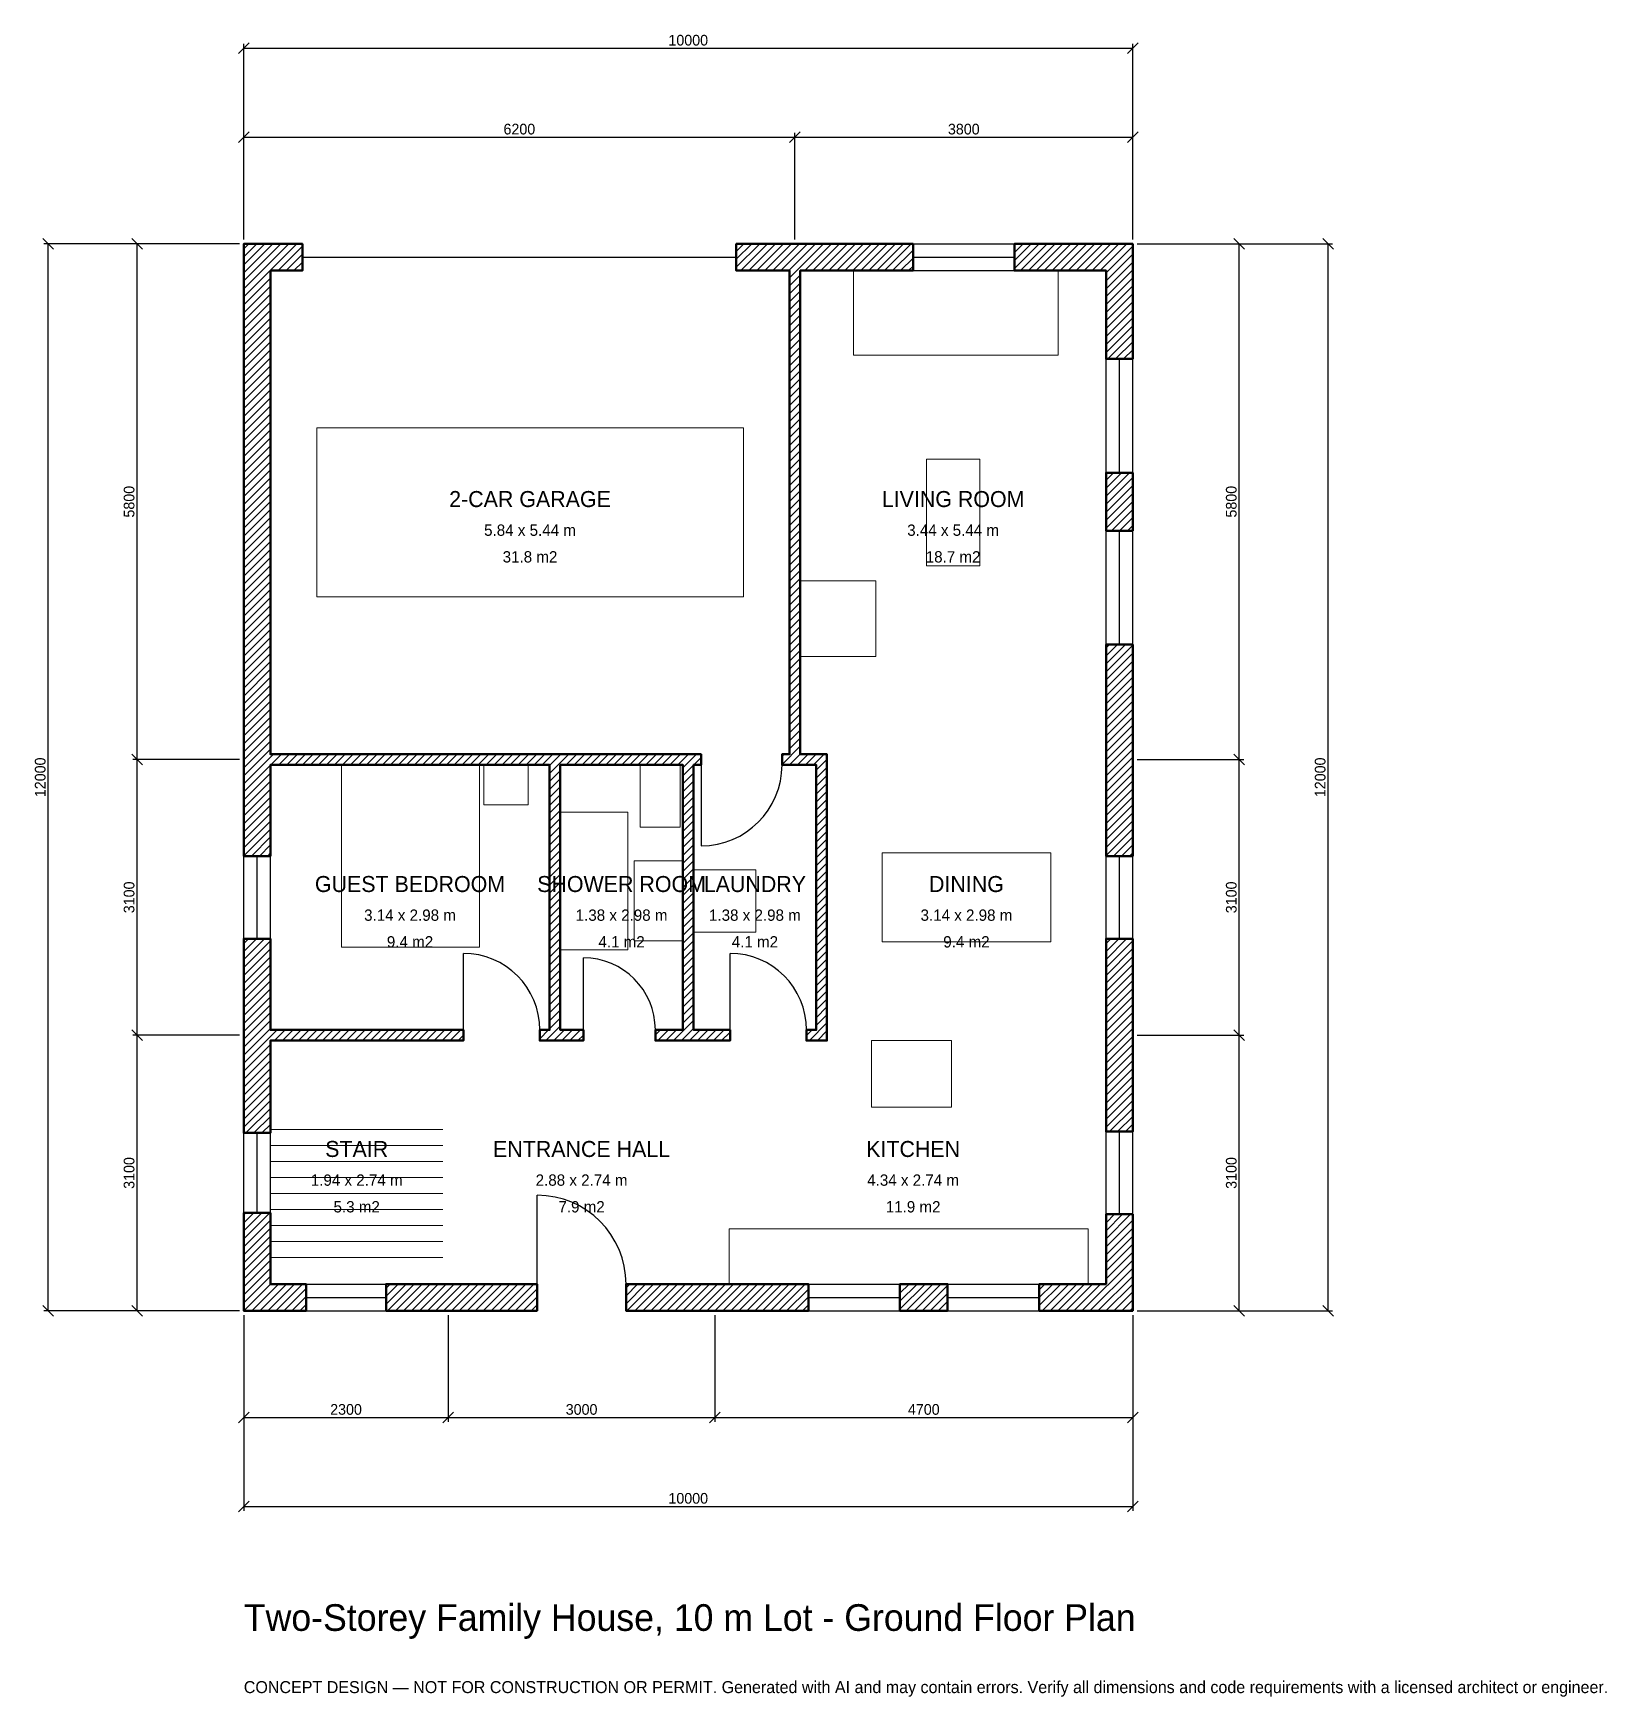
# Model space of a CAD drawing. Header units: millimetres. Extents: x -2369 to 15333, y -4341 to 14369.
import ezdxf
from ezdxf.enums import TextEntityAlignment as Align

# ---------------------------------------------------------------- set-up
doc = ezdxf.new("R2010")
doc.units = ezdxf.units.MM
doc.linetypes.add('DASHED', pattern=[1.524, 1.27, -0.254])
for name, color, linetype, lineweight in [('A-ANNO-DIMS', 1, 'Continuous', 13), ('A-ANNO-TEXT', 7, 'Continuous', 18), ('A-AREA-IDEN', 7, 'Continuous', 18), ('A-DOOR', 2, 'Continuous', 25), ('A-FLOR-FIXT', 9, 'Continuous', 13), ('A-FLOR-STRS', 3, 'Continuous', 18), ('A-FURN', 9, 'Continuous', 13), ('A-GLAZ', 4, 'Continuous', 25), ('A-WALL', 7, 'Continuous', 50), ('A-WALL-PATT', 8, 'Continuous', 13)]:
    doc.layers.add(name, color=color, linetype=linetype, lineweight=lineweight)
doc.dimstyles.new('PLAN', dxfattribs={"dimtxt": 120, "dimasz": 80, "dimexe": 50, "dimexo": 50, "dimgap": 30, "dimtad": 1, "dimdec": 0, "dimtsz": 60, "dimcen": 2.5, "dimclrd": 1, "dimclre": 1, "dimazin": 3, "dimtfac": 1, "dimtmove": 0, "dimatfit": 3})

msp = doc.modelspace()

# ---------------------------------------------------------------- hatches: boundary and pattern name
at = {"layer": 'A-WALL-PATT'}
h = msp.add_hatch(dxfattribs=at)
h.set_pattern_fill('ANSI31', color=8, scale=20)
h.paths.add_polyline_path([(2150, 0), (1600, 0), (1600, 300), (2150, 300), (2450, 300), (3300, 300), (3300, 0), (2450, 0), (2150, 0)])
h.paths.add_polyline_path([(300, 0), (300, -0.001), (0, -0.001), (0, -0.001), (0, 0), (-0.001, 0), (-0.001, 300), (0, 300), (0, 1100), (300, 1100), (300, 300), (700, 300), (700, 0), (300, 0)])
h.paths.add_polyline_path([(0, 2950), (0, 3040), (-0.001, 3040), (-0.001, 3160), (0, 3160), (0, 3250), (0, 4185), (300, 4185), (300, 3250), (300, 3160), (2240, 3160), (2360, 3160), (2470, 3160), (2470, 3040), (2360, 3040), (2240, 3040), (300, 3040), (300, 2950), (300, 2000), (0, 2000), (0, 2950)])
h.paths.add_polyline_path([(0, 6050), (0, 6140), (-0.001, 6140), (-0.001, 6260), (0, 6260), (0, 6350), (0, 11700), (-0.001, 11700), (-0.001, 12000), (0, 12000), (0, 12000.001), (0, 12000.001), (300, 12000.001), (300, 12000), (660, 12000), (660, 11700), (300, 11700), (300, 6350), (300, 6260), (3440, 6260), (3560, 6260), (4940, 6260), (5060, 6260), (5145, 6260), (5145, 6140), (5060, 6140), (5060, 3160), (5240, 3160), (5360, 3160), (5470, 3160), (5470, 3040), (5360, 3040), (5240, 3040), (5060, 3040), (4940, 3040), (4630, 3040), (4630, 3160), (4940, 3160), (4940, 6140), (3560, 6140), (3560, 3160), (3820, 3160), (3820, 3040), (3560, 3040), (3440, 3040), (3330, 3040), (3330, 3160), (3440, 3160), (3440, 6140), (300, 6140), (300, 6050), (300, 5115), (0, 5115), (0, 6050)])
h.paths.add_polyline_path([(6050, 12000), (6140, 12000), (6140, 12000.001), (6260, 12000.001), (6260, 12000), (6350, 12000), (7530, 12000), (7530, 11700), (6350, 11700), (6260, 11700), (6260, 6260), (6440, 6260), (6560, 6260), (6560, 6140), (6560, 3160), (6560, 3040), (6440, 3040), (6330, 3040), (6330, 3160), (6440, 3160), (6440, 6140), (6260, 6140), (6140, 6140), (6055, 6140), (6055, 6260), (6140, 6260), (6140, 11700), (6050, 11700), (5540, 11700), (5540, 12000), (6050, 12000)])
h.paths.add_polyline_path([(9700, 12000), (9700, 12000.001), (10000, 12000.001), (10000, 12000), (10000.001, 12000), (10000.001, 11700), (10000, 11700), (10000, 10706.6667), (9700, 10706.6667), (9700, 11700), (8670, 11700), (8670, 12000), (9700, 12000)])
h.paths.add_polyline_path([(10000, 8773.3333), (9700, 8773.3333), (9700, 9426.6667), (10000, 9426.6667), (10000, 8773.3333)])
h.paths.add_polyline_path([(10000, 6350), (10000, 6050), (10000, 5115), (9700, 5115), (9700, 6050), (9700, 6350), (9700, 7493.3333), (10000, 7493.3333), (10000, 6350)])
h.paths.add_polyline_path([(10000, 3250), (10000, 2950), (10000, 2015), (9700, 2015), (9700, 2950), (9700, 3250), (9700, 4185), (10000, 4185), (10000, 3250)])
h.paths.add_polyline_path([(10000, 300), (10000.001, 300), (10000.001, 0), (10000, 0), (10000, -0.001), (9700, -0.001), (9700, 0), (8948.3333, 0), (8948.3333, 300), (9700, 300), (9700, 1085), (10000, 1085), (10000, 300)])
h.paths.add_polyline_path([(7381.6667, 0), (7381.6667, 300), (7918.3333, 300), (7918.3333, 0), (7381.6667, 0)])
h.paths.add_polyline_path([(5450, 0), (5150, 0), (4300, 0), (4300, 300), (5150, 300), (5450, 300), (6351.6667, 300), (6351.6667, 0), (5450, 0)])

# ---------------------------------------------------------------- linework, layer by layer
at = {"layer": 'A-DOOR', "linetype": 'DASHED'}
msp.add_line((660, 11850), (5540, 11850), dxfattribs=at)
at = {"layer": 'A-DOOR'}
for p, q in [((5145, 6140), (5145, 5230)), ((2470, 3160), (2470, 4020)), ((3820, 3160), (3820, 3970)), ((5470, 3160), (5470, 4020)), ((3300, 300), (3300, 1300))]:
    msp.add_line(p, q, dxfattribs=at)
for centre, radius, start, end in [((5145, 6140), 910, 270, 360), ((2470, 3160), 860, 0, 90), ((3820, 3160), 810, 0, 90), ((5470, 3160), 860, 0, 90), ((3300, 300), 1000, 0, 90)]:
    msp.add_arc(centre, radius, start, end, dxfattribs=at)
at = {"layer": 'A-FLOR-FIXT'}
for points in [[(4460, 5440), (4910, 5440), (4910, 6140), (4460, 6140)], [(3560, 4060), (4320, 4060), (4320, 5610), (3560, 5610)], [(4390, 4160), (4940, 4160), (4940, 5060), (4390, 5060)], [(5460, 300), (9500, 300), (9500, 920), (5460, 920)]]:
    msp.add_lwpolyline(points, close=True, dxfattribs=at)
at = {"layer": 'A-FLOR-STRS'}
for p, q in [((300, 2040), (2240, 2040)), ((300, 1860), (2240, 1860)), ((300, 1680), (2240, 1680)), ((300, 1500), (2240, 1500)), ((300, 1320), (2240, 1320)), ((300, 1140), (2240, 1140)), ((300, 960), (2240, 960)), ((300, 780), (2240, 780)), ((300, 600), (2240, 600))]:
    msp.add_line(p, q, dxfattribs=at)
at = {"layer": 'A-FURN'}
for points in [[(6860, 10750), (9160, 10750), (9160, 11700), (6860, 11700)], [(820, 8030), (5620, 8030), (5620, 9930), (820, 9930)], [(7680, 8380), (8280, 8380), (8280, 9580), (7680, 9580)], [(6260, 7360), (7110, 7360), (7110, 8210), (6260, 8210)], [(1100, 4090), (2650, 4090), (2650, 6140), (1100, 6140)], [(2700, 5690), (3200, 5690), (3200, 6140), (2700, 6140)], [(7180, 4150), (9080, 4150), (9080, 5150), (7180, 5150)], [(5060, 4260), (5760, 4260), (5760, 4960), (5060, 4960)], [(7060, 2290), (7960, 2290), (7960, 3040), (7060, 3040)]]:
    msp.add_lwpolyline(points, close=True, dxfattribs=at)
at = {"layer": 'A-GLAZ'}
for p, q in [((7530, 12000), (8670, 12000)), ((7530, 11850), (8670, 11850)), ((7530, 11700), (8670, 11700)), ((9700, 9426.6667), (9700, 10706.6667)), ((9850, 9426.6667), (9850, 10706.6667)), ((10000, 9426.6667), (10000, 10706.6667)), ((9700, 7493.3333), (9700, 8773.3333)), ((9850, 7493.3333), (9850, 8773.3333)), ((10000, 7493.3333), (10000, 8773.3333)), ((0, 4185), (0, 5115)), ((150, 4185), (150, 5115)), ((300, 4185), (300, 5115)), ((9700, 4185), (9700, 5115)), ((9850, 4185), (9850, 5115)), ((10000, 4185), (10000, 5115)), ((0, 1100), (0, 2000)), ((150, 1100), (150, 2000)), ((300, 1100), (300, 2000)), ((9700, 1085), (9700, 2015)), ((9850, 1085), (9850, 2015)), ((10000, 1085), (10000, 2015)), ((700, 300), (1600, 300)), ((6351.6667, 300), (7381.6667, 300)), ((7918.3333, 300), (8948.3333, 300)), ((700, 150), (1600, 150)), ((700, 0), (1600, 0)), ((6351.6667, 150), (7381.6667, 150)), ((6351.6667, 0), (7381.6667, 0)), ((7918.3333, 150), (8948.3333, 150)), ((7918.3333, 0), (8948.3333, 0))]:
    msp.add_line(p, q, dxfattribs=at)
at = {"layer": 'A-WALL'}
for points in [[(0, 6050), (0, 6140), (-0.001, 6140), (-0.001, 6260), (0, 6260), (0, 6350), (0, 11700), (-0.001, 11700), (-0.001, 12000), (0, 12000), (0, 12000.001), (0, 12000.001), (300, 12000.001), (300, 12000), (660, 12000), (660, 11700), (300, 11700), (300, 6350), (300, 6260), (3440, 6260), (3560, 6260), (4940, 6260), (5060, 6260), (5145, 6260), (5145, 6140), (5060, 6140), (5060, 3160), (5240, 3160), (5360, 3160), (5470, 3160), (5470, 3040), (5360, 3040), (5240, 3040), (5060, 3040), (4940, 3040), (4630, 3040), (4630, 3160), (4940, 3160), (4940, 6140), (3560, 6140), (3560, 3160), (3820, 3160), (3820, 3040), (3560, 3040), (3440, 3040), (3330, 3040), (3330, 3160), (3440, 3160), (3440, 6140), (300, 6140), (300, 6050), (300, 5115), (0, 5115), (0, 6050)], [(6050, 12000), (6140, 12000), (6140, 12000.001), (6260, 12000.001), (6260, 12000), (6350, 12000), (7530, 12000), (7530, 11700), (6350, 11700), (6260, 11700), (6260, 6260), (6440, 6260), (6560, 6260), (6560, 6140), (6560, 3160), (6560, 3040), (6440, 3040), (6330, 3040), (6330, 3160), (6440, 3160), (6440, 6140), (6260, 6140), (6140, 6140), (6055, 6140), (6055, 6260), (6140, 6260), (6140, 11700), (6050, 11700), (5540, 11700), (5540, 12000), (6050, 12000)], [(9700, 12000), (9700, 12000.001), (10000, 12000.001), (10000, 12000), (10000.001, 12000), (10000.001, 11700), (10000, 11700), (10000, 10706.6667), (9700, 10706.6667), (9700, 11700), (8670, 11700), (8670, 12000), (9700, 12000)], [(10000, 8773.3333), (9700, 8773.3333), (9700, 9426.6667), (10000, 9426.6667), (10000, 8773.3333)], [(10000, 6350), (10000, 6050), (10000, 5115), (9700, 5115), (9700, 6050), (9700, 6350), (9700, 7493.3333), (10000, 7493.3333), (10000, 6350)], [(0, 2950), (0, 3040), (-0.001, 3040), (-0.001, 3160), (0, 3160), (0, 3250), (0, 4185), (300, 4185), (300, 3250), (300, 3160), (2240, 3160), (2360, 3160), (2470, 3160), (2470, 3040), (2360, 3040), (2240, 3040), (300, 3040), (300, 2950), (300, 2000), (0, 2000), (0, 2950)], [(10000, 3250), (10000, 2950), (10000, 2015), (9700, 2015), (9700, 2950), (9700, 3250), (9700, 4185), (10000, 4185), (10000, 3250)], [(300, 0), (300, -0.001), (0, -0.001), (0, -0.001), (0, 0), (-0.001, 0), (-0.001, 300), (0, 300), (0, 1100), (300, 1100), (300, 300), (700, 300), (700, 0), (300, 0)], [(10000, 300), (10000.001, 300), (10000.001, 0), (10000, 0), (10000, -0.001), (9700, -0.001), (9700, 0), (8948.3333, 0), (8948.3333, 300), (9700, 300), (9700, 1085), (10000, 1085), (10000, 300)], [(2150, 0), (1600, 0), (1600, 300), (2150, 300), (2450, 300), (3300, 300), (3300, 0), (2450, 0), (2150, 0)], [(5450, 0), (5150, 0), (4300, 0), (4300, 300), (5150, 300), (5450, 300), (6351.6667, 300), (6351.6667, 0), (5450, 0)], [(7381.6667, 0), (7381.6667, 300), (7918.3333, 300), (7918.3333, 0), (7381.6667, 0)]]:
    msp.add_lwpolyline(points, close=True, dxfattribs=at)

# ---------------------------------------------------------------- texts
at = {"layer": 'A-ANNO-TEXT'}
for s, height, p in [('Two-Storey Family House, 10 m Lot - Ground Floor Plan', 300, (0, -3600)), ('CONCEPT DESIGN — NOT FOR CONSTRUCTION OR PERMIT. Generated with AI and may contain errors. Verify all dimensions and code requirements with a licensed architect or engineer.', 135, (0, -4300))]:
    msp.add_text(s, height=height, dxfattribs=at).set_placement(p)
at = {"layer": 'A-AREA-IDEN'}
for s, height, p in [('2-CAR GARAGE', 180, (3220, 9130)), ('LIVING ROOM', 180, (7980, 9130)), ('5.84 x 5.44 m', 127.5, (3220, 8780)), ('3.44 x 5.44 m', 127.5, (7980, 8780)), ('31.8 m2', 127.5, (3220, 8480)), ('18.7 m2', 127.5, (7980, 8480)), ('GUEST BEDROOM', 180, (1870, 4800)), ('SHOWER ROOM', 180, (4250, 4800)), ('LAUNDRY', 180, (5750, 4800)), ('DINING', 180, (8130, 4800)), ('3.14 x 2.98 m', 127.5, (1870, 4450)), ('1.38 x 2.98 m', 127.5, (4250, 4450)), ('1.38 x 2.98 m', 127.5, (5750, 4450)), ('3.14 x 2.98 m', 127.5, (8130, 4450)), ('9.4 m2', 127.5, (1870, 4150)), ('4.1 m2', 127.5, (4250, 4150)), ('4.1 m2', 127.5, (5750, 4150)), ('9.4 m2', 127.5, (8130, 4150)), ('STAIR', 180, (1270, 1820)), ('ENTRANCE HALL', 180, (3800, 1820)), ('KITCHEN', 180, (7530, 1820)), ('1.94 x 2.74 m', 127.5, (1270, 1470)), ('2.88 x 2.74 m', 127.5, (3800, 1470)), ('4.34 x 2.74 m', 127.5, (7530, 1470)), ('5.3 m2', 127.5, (1270, 1170)), ('7.9 m2', 127.5, (3800, 1170)), ('11.9 m2', 127.5, (7530, 1170))]:
    msp.add_text(s, height=height, dxfattribs=at).set_placement(p, align=Align.MIDDLE_CENTER)

# ---------------------------------------------------------------- dimensions: what is measured, and where the dimension line sits
at = {"layer": 'A-ANNO-DIMS'}
for base, p1, p2, text in [((0, 14200), (0, 12000), (10000, 12000), '10000'), ((0, 13200), (0, 12000), (6200, 12000), '6200'), ((6200, 13200), (6200, 12000), (10000, 12000), '3800'), ((0, -1200), (0, 0), (2300, 0), '2300'), ((0, -2200), (0, 0), (10000, 0), '10000'), ((2300, -1200), (2300, 0), (5300, 0), '3000'), ((5300, -1200), (5300, 0), (10000, 0), '4700')]:
    msp.add_linear_dim(base=base, p1=p1, p2=p2, text=text, dimstyle='PLAN', dxfattribs=at).render()
for base, p1, p2, text in [((-2200, 0), (0, 0), (0, 12000), '12000'), ((-1200, 6200), (0, 6200), (0, 12000), '5800'), ((11200, 6200), (10000, 6200), (10000, 12000), '5800'), ((12200, 0), (10000, 0), (10000, 12000), '12000'), ((-1200, 3100), (0, 3100), (0, 6200), '3100'), ((11200, 3100), (10000, 3100), (10000, 6200), '3100'), ((-1200, 0), (0, 0), (0, 3100), '3100'), ((11200, 0), (10000, 0), (10000, 3100), '3100')]:
    msp.add_linear_dim(base=base, p1=p1, p2=p2, angle=90, text=text, dimstyle='PLAN', dxfattribs=at).render()

doc.saveas('drawing.dxf')
